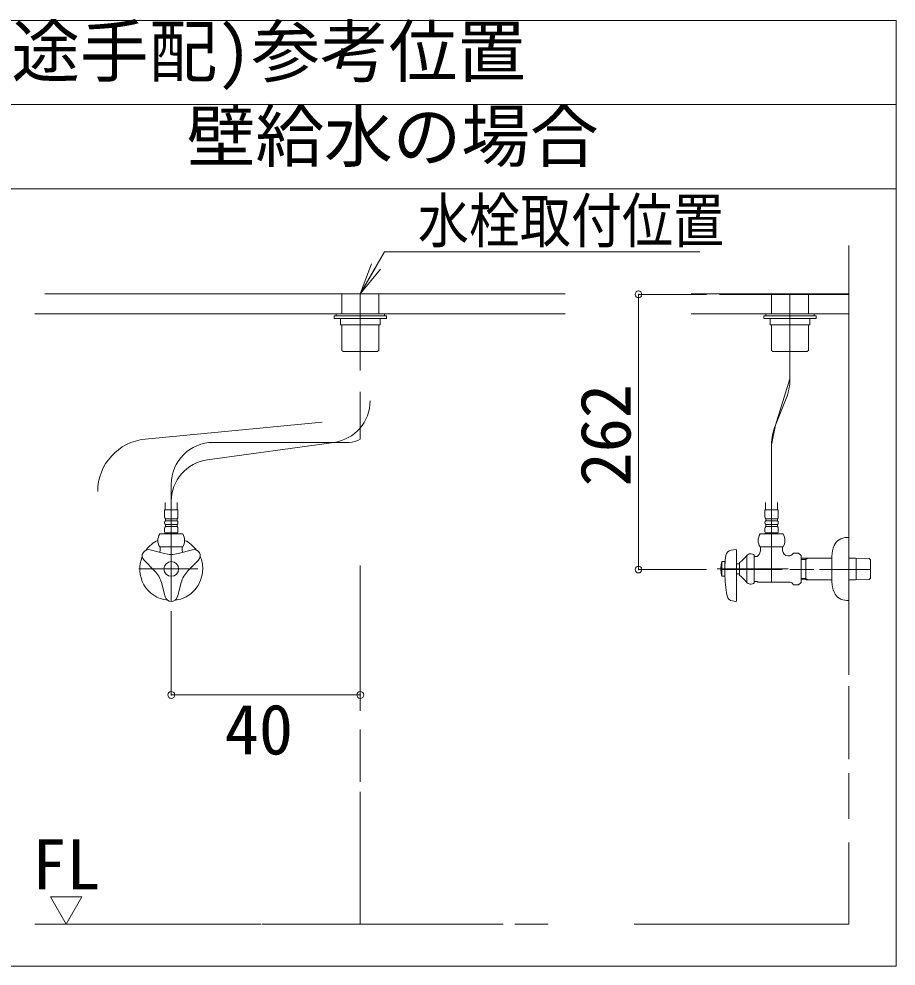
# Model space of a CAD drawing. Units: millimetres at full size, sheet at 1:10; details may follow other scales. Extents: x -749335 to 2004, y -1400 to 92633.
# Drawn here: x -1488 to -976, y -1369 to -817 of the extents above; entities that cross this region are included whole.
import ezdxf
from ezdxf.enums import TextEntityAlignment as Align

# ---------------------------------------------------------------- set-up
doc = ezdxf.new("R2010")
doc.units = ezdxf.units.MM
doc.header["$LTSCALE"] = 10
doc.header["$PDMODE"] = 32
doc.header["$PDSIZE"] = 4
doc.layers.add('2-1_什器図', color=7, linetype='Continuous', lineweight=15)
doc.styles.add('ＭＳ ゴシック', font='')
doc.styles.get('ＭＳ ゴシック').set_extended_font_data('MS Gothic')

msp = doc.modelspace()

# ---------------------------------------------------------------- linework, layer by layer
at = {"layer": '2-1_什器図', "lineweight": 18}
for p, q in [((-2017.59, -817.91), (-976.34, -817.91)), ((-2017.59, -866.91), (-976.34, -866.91))]:
    msp.add_line(p, q, dxfattribs=at)
at = {"layer": '2-1_什器図'}
for p, q in [((-1496.97, -915.91), (-976.34, -915.91)), ((-1003.9, -948.98), (-1003.9, -977.54)), ((-1003.9, -948.98), (-1003.9, -1038.89)), ((-1288.72, -977.16), (-1274.57, -952.66)), ((-1274.57, -952.66), (-1090.82, -952.66)), ((-1288.72, -977.16), (-1282.18, -959.71)), ((-1288.72, -977.16), (-1279.53, -961.24)), ((-1288.72, -977.16), (-1276.88, -962.77)), ((-1472.61, -977.16), (-1169.28, -977.16)), ((-1169.28, -977.16), (-1471.65, -977.16)), ((-1299.44, -977.16), (-1299.44, -988.79)), ((-1288.72, -977.19), (-1288.72, -1022.01)), ((-1278, -988.79), (-1278, -977.16)), ((-1048.92, -988.79), (-1048.92, -977.16)), ((-1038.2, -1026.75), (-1038.2, -977.16)), ((-1027.49, -977.16), (-1027.49, -988.79)), ((-1077.64, -977.54), (-1079.29, -977.54)), ((-1003.9, -977.54), (-1077.64, -977.54)), ((-1003.9, -977.54), (-1003.9, -1012.32)), ((-1478.59, -988.79), (-1466.33, -988.79)), ((-1169.28, -988.79), (-1471.78, -988.79)), ((-1304.03, -990.02), (-1304.03, -991.55)), ((-1273.4, -990.02), (-1304.03, -990.02)), ((-1304.03, -991.55), (-1273.4, -991.55)), ((-1302.8, -988.79), (-1274.63, -988.79)), ((-1302.8, -990.02), (-1302.8, -988.79)), ((-1274.63, -990.02), (-1302.8, -990.02)), ((-1277.08, -991.55), (-1300.35, -991.55)), ((-1300.35, -991.55), (-1300.35, -995.23)), ((-1277.08, -995.23), (-1277.08, -991.55)), ((-1274.63, -988.79), (-1274.63, -990.02)), ((-1273.4, -991.55), (-1273.4, -990.02)), ((-1273.4, -990.94), (-1273.4, -991.55)), ((-1095.78, -988.79), (-1077.93, -988.79)), ((-1003.9, -988.79), (-1079.3, -988.79)), ((-1078.97, -988.79), (-1003.9, -988.79)), ((-1053.52, -991.55), (-1053.52, -990.02)), ((-1053.52, -990.02), (-1022.89, -990.02)), ((-1053.52, -990.94), (-1053.52, -991.55)), ((-1022.89, -991.55), (-1053.52, -991.55)), ((-1052.29, -988.79), (-1052.29, -990.02)), ((-1024.12, -988.79), (-1052.29, -988.79)), ((-1052.29, -990.02), (-1024.12, -990.02)), ((-1049.84, -991.55), (-1026.57, -991.55)), ((-1049.84, -995.23), (-1049.84, -991.55)), ((-1026.57, -991.55), (-1026.57, -995.23)), ((-1024.12, -990.02), (-1024.12, -988.79)), ((-1022.89, -990.02), (-1022.89, -991.55)), ((-1300.35, -995.23), (-1277.08, -995.23)), ((-1299.44, -995.23), (-1299.44, -1010.17)), ((-1278, -1010.17), (-1278, -995.23)), ((-1026.57, -995.23), (-1049.84, -995.23)), ((-1048.92, -1010.17), (-1048.92, -995.23)), ((-1027.49, -995.23), (-1027.49, -1010.17)), ((-1298.98, -1010.63), (-1299.44, -1010.17)), ((-1278, -1010.17), (-1278.46, -1010.63)), ((-1048.92, -1010.17), (-1048.46, -1010.63)), ((-1027.95, -1010.63), (-1027.49, -1010.17)), ((-1298.82, -1010.78), (-1298.98, -1010.63)), ((-1298.82, -1010.78), (-1279.16, -1010.78)), ((-1279.16, -1010.78), (-1278.61, -1010.78)), ((-1278.46, -1010.63), (-1278.61, -1010.78)), ((-1048.46, -1010.63), (-1048.31, -1010.78)), ((-1047.76, -1010.78), (-1048.31, -1010.78)), ((-1028.1, -1010.78), (-1047.76, -1010.78)), ((-1028.1, -1010.78), (-1027.95, -1010.63)), ((-1003.9, -1032.05), (-1003.9, -1055.82)), ((-1288.72, -1034.4), (-1288.72, -1061.94)), ((-1040.43, -1038.21), (-1046.69, -1053.72)), ((-1414.12, -1061.93), (-1311.05, -1052.1)), ((-1003.9, -1049.85), (-1003.9, -1073.09)), ((-1377.81, -1073.99), (-1304.17, -1063.84)), ((-1374.47, -1063.84), (-1304.17, -1063.84)), ((-1295.27, -1063.84), (-1304.17, -1063.84)), ((-1048.91, -1065.18), (-1048.91, -1145.29)), ((-1003.9, -1063.46), (-1003.9, -1192.43)), ((-1003.9, -1086.04), (-1003.9, -1199.37)), ((-1398.97, -1088.34), (-1398.97, -1098.26)), ((-1398.97, -1098.26), (-1398.97, -1156.62)), ((-1398.97, -1098.26), (-1398.97, -1156.62)), ((-1395.05, -1103.15), (-1402.89, -1103.15)), ((-1402.89, -1103.15), (-1402.89, -1107.28)), ((-1402.48, -1098.92), (-1402.48, -1103.15)), ((-1395.44, -1103.15), (-1395.44, -1098.92)), ((-1395.05, -1107.28), (-1395.05, -1103.15)), ((-1052.83, -1103.15), (-1044.99, -1103.15)), ((-1052.83, -1107.28), (-1052.83, -1103.15)), ((-1052.44, -1103.15), (-1052.44, -1098.92)), ((-1045.4, -1098.92), (-1045.4, -1103.15)), ((-1044.99, -1103.15), (-1044.99, -1107.28)), ((-1402.34, -1108.35), (-1395.6, -1108.35)), ((-1402.34, -1109.58), (-1402.34, -1108.35)), ((-1395.6, -1109.58), (-1402.34, -1109.58)), ((-1395.6, -1108.35), (-1395.6, -1109.58)), ((-1045.54, -1108.35), (-1052.28, -1108.35)), ((-1052.28, -1108.35), (-1052.28, -1109.58)), ((-1052.28, -1109.58), (-1045.54, -1109.58)), ((-1045.54, -1109.58), (-1045.54, -1108.35)), ((-1402.89, -1114.02), (-1402.89, -1116.01)), ((-1402.34, -1111.72), (-1395.6, -1111.72)), ((-1402.34, -1112.95), (-1402.34, -1111.72)), ((-1395.6, -1112.95), (-1402.34, -1112.95)), ((-1395.6, -1111.72), (-1395.6, -1112.95)), ((-1395.05, -1116.01), (-1395.05, -1114.02)), ((-1052.83, -1116.01), (-1052.83, -1114.02)), ((-1045.54, -1111.72), (-1052.28, -1111.72)), ((-1052.28, -1111.72), (-1052.28, -1112.95)), ((-1052.28, -1112.95), (-1045.54, -1112.95)), ((-1045.54, -1112.95), (-1045.54, -1111.72)), ((-1044.99, -1114.02), (-1044.99, -1116.01)), ((-1405.62, -1117.24), (-1392.31, -1117.24)), ((-1402.27, -1116.62), (-1395.66, -1116.62)), ((-1042.25, -1117.24), (-1055.57, -1117.24)), ((-1045.6, -1116.62), (-1052.22, -1116.62)), ((-1003.9, -1119.26), (-1005.13, -1119.26)), ((-1003.9, -1119.26), (-1003.9, -1155.82)), ((-1411.28, -1126.43), (-1402.93, -1128.66)), ((-1392.31, -1124.77), (-1405.62, -1124.77)), ((-1405.4, -1124.77), (-1405.4, -1126)), ((-1405.4, -1124.77), (-1404.69, -1124.77)), ((-1404.69, -1124.77), (-1393.25, -1124.77)), ((-1386.66, -1126.43), (-1395, -1128.66)), ((-1393.25, -1124.77), (-1392.54, -1124.77)), ((-1392.54, -1124.77), (-1392.54, -1126)), ((-1392.54, -1126), (-1392.54, -1126.91)), ((-1072.47, -1126.73), (-1069.78, -1126.35)), ((-1055.57, -1124.77), (-1042.25, -1124.77)), ((-1055.34, -1124.77), (-1054.63, -1124.77)), ((-1055.34, -1124.77), (-1055.34, -1126)), ((-1054.63, -1124.77), (-1043.19, -1124.77)), ((-1043.19, -1124.77), (-1042.48, -1124.77)), ((-1069.43, -1126.65), (-1069.43, -1156.27)), ((-1063.35, -1132.32), (-1063.35, -1129.62)), ((-1059.02, -1145.64), (-1059.02, -1129.63)), ((-1057.24, -1130.28), (-1056.93, -1129.98)), ((-1039.42, -1129.98), (-1038.86, -1129.98)), ((-1036.05, -1128.44), (-1036.69, -1129.08)), ((-1033.15, -1128.44), (-1036.05, -1128.44)), ((-1033.15, -1128.44), (-1031.76, -1129.82)), ((-1031.76, -1145.44), (-1031.76, -1129.82)), ((-1031.76, -1131.42), (-1028.7, -1131.36)), ((-1027.71, -1131.32), (-1029.01, -1132.07)), ((-1029.01, -1131.36), (-1029.01, -1143.91)), ((-1028.7, -1131.36), (-1027.41, -1131.32)), ((-1013.7, -1130.16), (-1013.7, -1145.11)), ((-1003.9, -1131.32), (-1001.2, -1131.32)), ((-1001.2, -1131.32), (-999.91, -1131.36)), ((-999.91, -1131.36), (-992.05, -1131.53)), ((-999.61, -1132.07), (-999.61, -1131.36)), ((-992.05, -1131.53), (-991.34, -1132.28)), ((-1414.83, -1132.57), (-1408.72, -1138.68)), ((-1383.11, -1132.57), (-1389.22, -1138.68)), ((-1288.72, -1135.62), (-1288.72, -1220.32)), ((-1077.88, -1133.34), (-1078.09, -1134.11)), ((-1077.88, -1133.34), (-1076.17, -1133.34)), ((-1077.88, -1133.34), (-1077.88, -1141.92)), ((-1076.17, -1141.92), (-1076.17, -1133.34)), ((-1069.43, -1134.72), (-1067.59, -1134.72)), ((-1067.59, -1133.96), (-1067.59, -1141.31)), ((-1063.35, -1132.32), (-1063.35, -1142.95)), ((-1031.76, -1132.14), (-1029.01, -1132.08)), ((-999.61, -1143.91), (-999.61, -1132.07)), ((-991.34, -1132.28), (-991.34, -1132.28)), ((-991.34, -1132.58), (-991.34, -1132.28)), ((-991.34, -1142.68), (-991.34, -1132.58)), ((-1417.96, -1137.63), (-1413.49, -1137.63)), ((-1417.34, -1137.63), (-1383.46, -1137.63)), ((-1039.27, -1137.63), (-1080.71, -1137.63)), ((-1042.84, -1137.98), (-1077.88, -1137.98)), ((-1067.59, -1140.54), (-1069.43, -1140.54)), ((-1024.33, -1137.98), (-1038.28, -1137.98)), ((-991.34, -1137.98), (-1021.01, -1137.98)), ((-991.34, -1142.99), (-992.05, -1143.74)), ((-991.34, -1142.99), (-991.34, -1142.68)), ((-991.34, -1142.99), (-991.34, -1142.99)), ((-1402.52, -1153.9), (-1404.75, -1145.55)), ((-1395.42, -1153.9), (-1393.18, -1145.55)), ((-1059.02, -1144.98), (-1058.1, -1144.98)), ((-1058.1, -1144.98), (-1057.24, -1144.98)), ((-1057.24, -1144.98), (-1056.93, -1145.29)), ((-1056.93, -1145.29), (-1038.86, -1145.29)), ((-1036.05, -1146.83), (-1036.69, -1146.18)), ((-1029.01, -1143.19), (-1031.76, -1143.12)), ((-1028.7, -1143.91), (-1031.76, -1143.84)), ((-1029.01, -1143.19), (-1027.71, -1143.94)), ((-1027.41, -1143.94), (-1028.7, -1143.91)), ((-1014.31, -1143.94), (-1027.41, -1143.94)), ((-1013.7, -1143.94), (-1014.31, -1143.94)), ((-1001.2, -1143.94), (-1003.9, -1143.94)), ((-999.91, -1143.91), (-1001.2, -1143.94)), ((-992.05, -1143.74), (-999.91, -1143.91)), ((-1071.75, -1156.29), (-1069.78, -1156.57)), ((-1288.72, -1178.31), (-1288.72, -1216.87)), ((-1003.9, -1206.04), (-1003.9, -1248.48)), ((-1288.72, -1231.33), (-1288.72, -1261.67)), ((-1003.9, -1256.75), (-1003.9, -1283.28)), ((-1288.72, -1267.64), (-1288.72, -1344.66)), ((-1003.9, -1297.05), (-1003.9, -1344.66)), ((-1469.4, -1328.74), (-1451.03, -1328.74)), ((-1460.22, -1344.66), (-1469.4, -1328.74)), ((-1451.03, -1328.74), (-1460.22, -1344.66)), ((-1478.59, -1344.66), (-1376.61, -1344.66)), ((-1460.22, -1344.66), (-1388.08, -1344.66)), ((-1376.61, -1344.66), (-1346.48, -1344.66)), ((-1373.74, -1344.66), (-1360.35, -1344.66)), ((-1346, -1344.66), (-1208.44, -1344.66)), ((-1333.09, -1344.66), (-1205.49, -1344.66)), ((-1198.54, -1344.66), (-1179.27, -1344.66)), ((-1129.07, -1344.66), (-1003.9, -1344.66)), ((-1095.78, -1344.66), (-1003.9, -1344.66))]:
    msp.add_line(p, q, dxfattribs=at)
at = {"layer": '2-1_什器図', "color": 4, "lineweight": 9}
for p, q in [((-1126.52, -977.54), (-1126.52, -1137.98)), ((-1126.52, -977.54), (-1086.86, -977.54)), ((-1126.52, -1137.98), (-1086.86, -1137.98)), ((-1398.97, -1211.08), (-1398.97, -1162.33)), ((-1288.72, -1211.08), (-1288.72, -1162.33)), ((-1398.97, -1211.08), (-1288.72, -1211.08))]:
    msp.add_line(p, q, dxfattribs=at)
at = {"layer": '2-1_什器図', "lineweight": 18}
msp.add_lwpolyline([(-976.34, -817.91), (-976.34, -1369.16), (-1496.97, -1369.16)], dxfattribs=at)
at = {"layer": '2-1_什器図'}
for points in [[(-1095.78, -977.16), (-1077.97, -977.16), (-1003.9, -977.16)], [(-1048.91, -1145.29), (-1048.91, -1065.18), (-1046.69, -1053.72), (-1038.2, -1026.75), (-1038.2, -977.16)], [(-1278.61, -1010.78), (-1278.67, -1010.78), (-1289.94, -1010.78)], [(-1048.31, -1010.78), (-1048.25, -1010.78), (-1036.98, -1010.78)], [(-1402.34, -1116.62), (-1402.64, -1116.93), (-1402.64, -1117.24)], [(-1395.29, -1117.24), (-1395.29, -1116.93), (-1395.6, -1116.62)], [(-1052.59, -1117.24), (-1052.59, -1116.93), (-1052.28, -1116.62)], [(-1045.54, -1116.62), (-1045.24, -1116.93), (-1045.24, -1117.24)], [(-1042.48, -1124.77), (-1042.48, -1126), (-1042.48, -1126.91)], [(-1057.24, -1130.28), (-1058.1, -1130.28), (-1059.02, -1130.28)], [(-1027.41, -1131.32), (-1014.31, -1131.32), (-1013.7, -1131.32)], [(-1076.17, -1141.92), (-1077.88, -1141.92), (-1078.05, -1141.31)], [(-1063.35, -1142.95), (-1063.35, -1145.29), (-1063.35, -1145.49)], [(-1031.76, -1145.44), (-1033.15, -1146.83), (-1036.05, -1146.83)], [(-1005.13, -1156.01), (-1003.9, -1156.01), (-1003.9, -1155.82)]]:
    msp.add_lwpolyline(points, dxfattribs=at)
msp.add_circle((-1398.97, -1137.63), 4.29, dxfattribs=at)
for centre, radius, start, end in [((-1068.83, -1026.75), 30.62, 338.0274, 0), ((-1307.52, -1039.57), 24.5, 277.85, 0), ((-1018.29, -1065.18), 30.62, 158.0274, 180), ((-1411.22, -1092.42), 30.62, 95.4458, 180), ((-1374.47, -1088.34), 24.5, 90, 180), ((-1295.27, -1051.59), 12.25, 270, 302.324), ((-1374.47, -1098.26), 24.5, 97.85, 180), ((-1401.57, -1107.28), 1.32, 180, 234.4322), ((-1401.57, -1110.65), 1.32, 125.5678, 234.4322), ((-1396.36, -1107.28), 1.32, 305.5678, 0), ((-1396.36, -1110.65), 1.32, 305.5678, 54.4322), ((-1051.51, -1107.28), 1.32, 180, 234.4322), ((-1051.51, -1110.65), 1.32, 125.5678, 234.4322), ((-1046.31, -1107.28), 1.32, 305.5678, 0), ((-1046.31, -1110.65), 1.32, 305.5678, 54.4322), ((-1401.57, -1114.02), 1.32, 125.5678, 180), ((-1396.36, -1114.02), 1.32, 0, 54.4322), ((-1051.51, -1114.02), 1.32, 125.5678, 180), ((-1046.31, -1114.02), 1.32, 0, 54.4322), ((-1400.04, -1121), 6.74, 146.007, 213.993), ((-1402.27, -1116.01), 0.613, 180, 270), ((-1395.66, -1116.01), 0.613, 270, 0), ((-1397.9, -1121), 6.74, 326.007, 33.993), ((-1049.98, -1121), 6.74, 146.007, 213.993), ((-1052.22, -1116.01), 0.613, 180, 270), ((-1045.6, -1116.01), 0.613, 270, 0), ((-1047.84, -1121), 6.74, 326.007, 33.993), ((-1005.13, -1127.22), 7.96, 90, 156.4435), ((-1412.23, -1129.98), 3.67, 75, 225), ((-1398.97, -1137.63), 18.38, 115.1507, 143.0569), ((-1411.16, -1126), 5.77, 340.6411, 0), ((-1398.97, -1137.63), 18.38, 36.9431, 64.8493), ((-1385.71, -1129.98), 3.67, 315, 105), ((-1069.74, -1126.65), 0.306, 0, 98.0041), ((-1061.11, -1126), 5.77, 316.4444, 0), ((-998.39, -1130.16), 15.31, 156.4435, 180), ((-1398.97, -1137.63), 18.38, 156.9431, 263.0569), ((-1398.97, -1113.87), 15.31, 255, 285), ((-1389.47, -1126.91), 3.06, 180, 199.8361), ((-1398.97, -1137.63), 18.38, 0, 23.0569), ((-1030.28, -1137.41), 45.94, 170.4085, 177.2214), ((-1071.96, -1130.37), 3.67, 98.0041, 170.4085), ((-1075.8, -1121.76), 14.7, 303.9592, 326.0408), ((-1061.16, -1131.81), 3.06, 45.573, 143.1301), ((-1039.42, -1126.91), 3.06, 180, 270), ((-1038.86, -1126.91), 3.06, 270, 315), ((-1063.18, -1137.63), 15.31, 166.7029, 180), ((-1419.54, -1149.51), 15.31, 15, 45), ((-1398.97, -1137.63), 18.38, 276.9431, 0), ((-1378.39, -1149.51), 15.31, 135, 165), ((-1063.18, -1137.63), 15.31, 180, 193.2971), ((-1063.18, -1137.63), 15.31, 193.2971, 193.8865), ((-984.29, -1137.63), 91.91, 181.5275, 189.8029), ((-1075.8, -1153.5), 14.7, 33.9592, 56.0408), ((-1061.16, -1143.45), 3.06, 216.8699, 314.427), ((-1038.86, -1148.35), 3.06, 45, 90), ((-998.39, -1145.11), 15.31, 180, 203.5565), ((-1398.97, -1152.94), 3.67, 195, 345), ((-1071.24, -1152.65), 3.67, 189.8029, 262), ((-1005.13, -1148.04), 7.96, 203.5565, 270), ((-1069.74, -1156.27), 0.306, 262, 0)]:
    msp.add_arc(centre, radius, start, end, dxfattribs=at)
at = {"layer": '2-1_什器図', "color": 6}
for p in [(-1126.52, -977.54), (-1126.52, -1137.98), (-1398.97, -1211.08), (-1288.72, -1211.08)]:
    msp.add_point(p, dxfattribs=at)

# ---------------------------------------------------------------- texts
at = {"layer": '2-1_什器図', "style": 'ＭＳ ゴシック'}
for s, p in [('止水栓(別途手配)参考位置', (-1672.12, -859.35)), ('壁給水の場合', (-1389.88, -908.81)), ('40', (-1367.84, -1254.6)), ('FL', (-1480.12, -1333.31))]:
    msp.add_text(s, height=29.33, dxfattribs=at).set_placement(p, align=Align.BOTTOM_LEFT)
at = {"layer": '2-1_什器図', "style": 'ＭＳ ゴシック', "width": 0.85}
msp.add_text('水栓取付位置', height=25.66, dxfattribs=at).set_placement((-1255.16, -955.06), align=Align.BOTTOM_LEFT)
at = {"layer": '2-1_什器図', "style": 'ＭＳ ゴシック'}
msp.add_text('262', height=29.33, rotation=90, dxfattribs=at).set_placement((-1122.34, -1089.59), align=Align.BOTTOM_LEFT)

doc.saveas('drawing.dxf')
